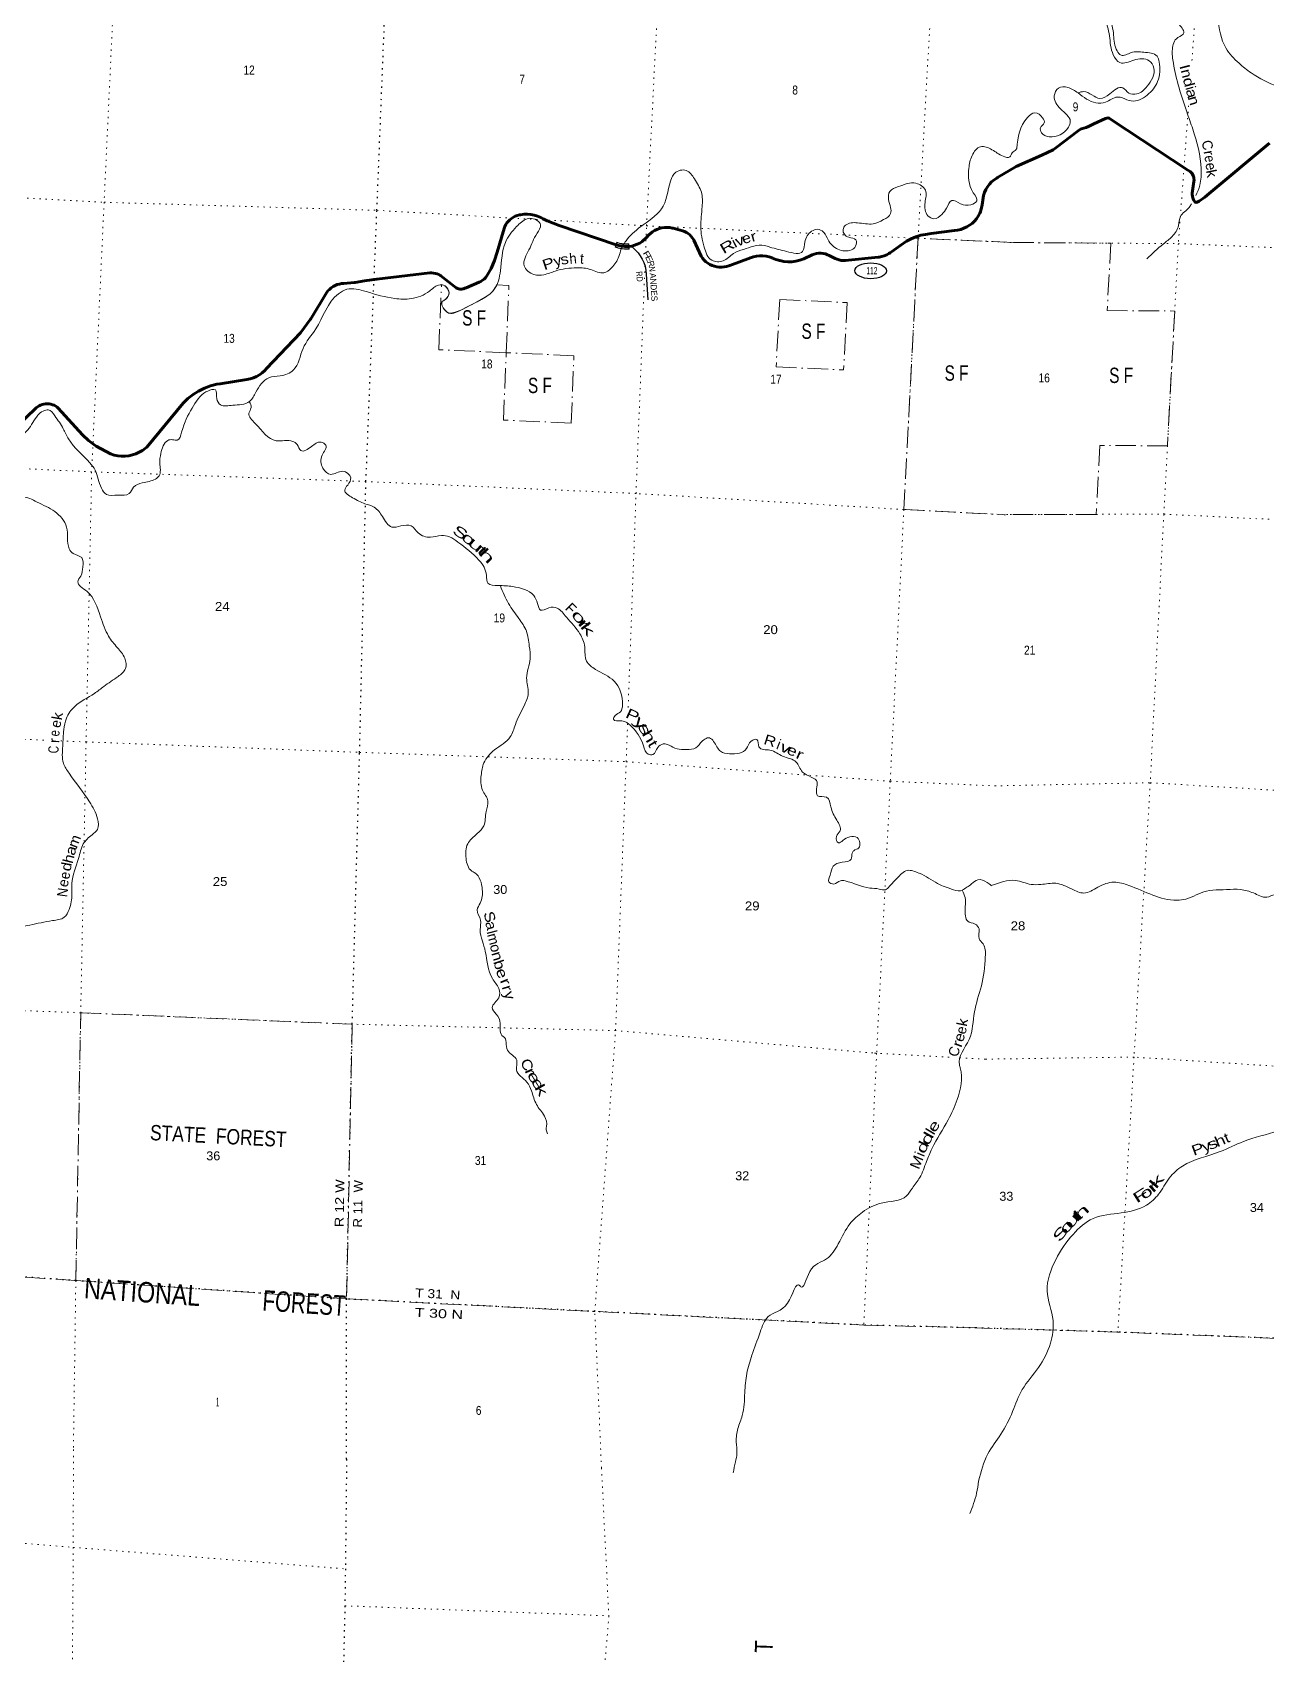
# Model space of a CAD drawing. Header units: feet. Extents: x -955330 to -733631, y 195788 to 387588.
# Drawn here: x -787286 to -763147, y 239339 to 271077 of the extents above; entities that cross this region are included whole.
import ezdxf
from ezdxf.enums import TextEntityAlignment as Align

# ---------------------------------------------------------------- set-up
doc = ezdxf.new("R2010")
doc.units = ezdxf.units.FT
doc.header["$LTSCALE"] = 80
doc.linetypes.add('DOT_DASHED', pattern=[7.7, 5, -1.2, 0.3, -1.2])
doc.linetypes.add('DOTTED', pattern=[1.5, 0.3, -1.2])
for name, color, linetype, lineweight in [('17', 7, 'Continuous', 25), ('23', 7, 'Continuous', 70), ('29', 7, 'Continuous', 25), ('30', 7, 'Continuous', 35), ('39', 7, 'Continuous', 13), ('41', 7, 'Continuous', 13), ('44', 7, 'DOT_DASHED', 13), ('59', 7, 'Continuous', 13), ('6', 7, 'DOTTED', 25), ('7', 7, 'DOTTED', 13)]:
    doc.layers.add(name, color=color, linetype=linetype, lineweight=lineweight)

msp = doc.modelspace()

# ---------------------------------------------------------------- linework, layer by layer
at = {"layer": '17'}
msp.add_ellipse((-770891.31, 266413.45), major_axis=(-309.24, 1), ratio=0.500121, dxfattribs=at)
at = {"layer": '23'}
msp.add_line((-767243.47, 268836.68), (-766856.13, 269132.05), dxfattribs=at)
for points in [[(-766856.13, 269132.05), (-766804.06, 269171.75), (-766786.37, 269181.78), (-766768.19, 269188.86), (-766675.68, 269218.51), (-766631.34, 269235.85), (-766522.75, 269285.8)], [(-766522.75, 269285.8), (-766293.65, 269391.18), (-766269.78, 269400.57), (-766246.9, 269403.95), (-766234.43, 269402.6), (-766224.34, 269396.53), (-766177.5, 269363.53), (-764683.49, 268381.95)], [(-768044.64, 268456.69), (-767542.81, 268674.5), (-767319.5, 268778.71), (-767243.47, 268836.68)], [(-764266.03, 267928.63), (-763087.48, 268913.32)], [(-772746.83, 266635.26), (-772670.03, 266611.68), (-772591.19, 266596.26), (-772511.18, 266589.16), (-772430.85, 266590.47), (-772351.11, 266600.16), (-772272.81, 266618.14), (-772196.82, 266644.2), (-772036.91, 266726.81), (-771994.66, 266740.82), (-771951.17, 266750.33), (-771906.93, 266755.24), (-771862.41, 266755.5), (-771818.11, 266751.1), (-771774.52, 266742.1), (-771732.1, 266728.59), (-771699.85, 266714.88), (-771583.43, 266656.66), (-771545.98, 266639.42), (-771506.94, 266626.19), (-771466.73, 266617.11), (-771425.78, 266612.29), (-771386.5, 266611.69), (-770746.66, 266679.37), (-770721.77, 266682), (-770696.66, 266687.03), (-770671.72, 266692.03), (-770623.09, 266707.22), (-770576.32, 266727.4), (-770535.63, 266750.27), (-770510.48, 266766.74), (-770485.63, 266784.71), (-770303.16, 266916.7), (-770186.76, 266993.41), (-770097.55, 267041.31), (-770003.82, 267079.62), (-769906.59, 267107.92), (-769814.47, 267124.91), (-769706.43, 267141.3), (-769252.96, 267202.12), (-769190.39, 267209.82), (-769128.96, 267224.01), (-769069.36, 267244.55), (-769012.23, 267271.2), (-768958.19, 267303.68), (-768907.85, 267341.63), (-768861.75, 267384.63), (-768820.4, 267432.22), (-768784.25, 267483.87), (-768753.69, 267539.01), (-768740.64, 267567.66), (-768710.46, 267706.83), (-768686.27, 267887.43), (-768665.3, 267946.58), (-768638.26, 268003.21), (-768605.45, 268056.71), (-768567.22, 268106.48), (-768524, 268151.99), (-768476.27, 268192.72), (-768424.53, 268228.25), (-768406.03, 268239.12), (-768044.64, 268456.69)], [(-764683.49, 268381.95), (-764642.06, 268354.73), (-764621.57, 268339.49), (-764601.88, 268316.75), (-764579.93, 268272.09), (-764571.08, 268245.5), (-764567.54, 268217.72), (-764565.02, 268189.92), (-764567.08, 268158.56), (-764601.88, 267931.26), (-764601.88, 267905.45), (-764597.84, 267874.13), (-764589.76, 267842.8), (-764580.86, 267821.54), (-764566.53, 267791.26), (-764546.29, 267761.93), (-764533.21, 267753.87), (-764521.09, 267750.84), (-764500.88, 267756.9), (-764467.32, 267773.76), (-764356.14, 267853.34), (-764266.03, 267928.63)], [(-779000.82, 266082.06), (-778983.49, 266072.84), (-778965.3, 266065.48), (-778946.43, 266060.07), (-778927.1, 266056.65), (-778907.52, 266055.28), (-778887.91, 266055.95), (-778868.47, 266058.68), (-778853.21, 266062.48), (-778828.04, 266071.39), (-778803.21, 266081.63), (-778546.3, 266187.63), (-778512.37, 266205.43), (-778480.49, 266226.68), (-778451, 266251.15), (-778424.24, 266278.57), (-778415.01, 266289.48), (-778399.35, 266313.49), (-778316.11, 266460.01), (-778248.63, 266614.42), (-778197.67, 266775.04), (-778061.4, 267239.7), (-778046.03, 267278.78), (-778026.66, 267316.04), (-778003.5, 267351.07), (-777976.81, 267383.48), (-777946.87, 267412.93), (-777914.02, 267439.09), (-777878.61, 267461.67), (-777841.04, 267480.43), (-777801.72, 267495.15), (-777761.07, 267505.69), (-777738.08, 267509.68), (-777670.94, 267517.92), (-777603.32, 267519.1), (-777535.93, 267513.2), (-777469.54, 267500.28), (-777404.86, 267480.5), (-777342.6, 267454.07), (-777294.49, 267428.02), (-777215.22, 267389.86), (-776980.02, 267296.4), (-775871.02, 266923.1), (-775815.15, 266904.95), (-775757.69, 266892.73), (-775699.27, 266886.59), (-775640.52, 266886.59), (-775616.17, 266888.58), (-775561.37, 266897.29), (-775507.78, 266911.68), (-775455.98, 266931.6), (-775406.55, 266956.82), (-775360.03, 266987.07), (-775357.08, 266989.22), (-775267.6, 267069.58), (-775234.92, 267108.42), (-775198.37, 267143.63), (-775158.33, 267174.82), (-775115.25, 267201.66), (-775069.6, 267223.85), (-775021.88, 267241.14), (-774972.62, 267253.35), (-774922.35, 267260.35), (-774871.62, 267262.05), (-774820.99, 267258.44), (-774771.02, 267249.56), (-774751.33, 267244.55), (-774568.08, 267195.97), (-774530.16, 267181.33), (-774493.98, 267162.8), (-774459.93, 267140.58), (-774428.39, 267114.93), (-774399.71, 267086.13), (-774374.19, 267054.48), (-774352.12, 267020.34), (-774347.84, 267012.69), (-774207.28, 266697.94), (-774179.72, 266658.9), (-774148.23, 266622.94), (-774113.16, 266590.48), (-774074.88, 266561.86), (-774033.82, 266537.39), (-773990.43, 266517.36), (-773945.18, 266501.96), (-773898.58, 266491.39), (-773851.12, 266485.74), (-773803.33, 266485.08), (-773755.73, 266489.42), (-773708.85, 266498.72), (-773663.2, 266512.86), (-773645.27, 266519.89), (-773243.01, 266669.41), (-773183.61, 266687.95), (-773122.59, 266700.18), (-773060.63, 266705.96), (-772998.4, 266705.23), (-772936.59, 266698.01), (-772875.87, 266684.36), (-772816.92, 266664.44), (-772810.98, 266662.04), (-772746.83, 266635.26)], [(-787595.66, 263358.16), (-787212.76, 263728.73), (-787186, 263750.01), (-787157.17, 263768.37), (-787126.58, 263783.62), (-787094.56, 263795.59), (-787061.46, 263804.14), (-787027.65, 263809.19), (-786993.5, 263810.68), (-786959.38, 263808.59), (-786925.66, 263802.94), (-786892.72, 263793.8), (-786860.92, 263781.27), (-786830.6, 263765.48), (-786802.1, 263746.61), (-786779.74, 263728.48), (-786304.25, 263202.24), (-786188.1, 263093.75), (-786061.24, 262998), (-786037.77, 262982.45), (-785757.13, 262829.45), (-785688.37, 262807.58), (-785617.71, 262793.01), (-785545.9, 262785.91), (-785473.75, 262786.36), (-785402.04, 262794.34), (-785331.56, 262809.78), (-785263.07, 262832.5), (-785197.34, 262862.25), (-785135.08, 262898.71), (-785076.97, 262941.48), (-785050.01, 262964.77), (-784336.16, 263825.68), (-784244.42, 263914.44), (-784143.91, 263993.12), (-784035.73, 264060.87), (-783921.05, 264116.93), (-783801.15, 264160.7), (-783677.32, 264191.7), (-783614.5, 264202.27), (-783091.09, 264283.4), (-783026.21, 264297.53), (-782963.16, 264318.35), (-782902.63, 264345.66), (-782845.28, 264379.14), (-782791.76, 264418.43), (-782742.63, 264463.11), (-782705.85, 264503.59), (-782040.67, 265200.09), (-781846.4, 265467.02), (-781842.45, 265473.1), (-781536.32, 265982.63), (-781508.73, 266017.96), (-781477.6, 266050.21), (-781443.27, 266079.02), (-781406.11, 266104.1), (-781366.54, 266125.14), (-781324.98, 266141.94), (-781281.9, 266154.31), (-781237.76, 266162.1), (-781197.34, 266165.13), (-780991.29, 266183.15), (-780973, 266185.8), (-780787.59, 266218.17), (-780550.13, 266252.22), (-779515.16, 266371.52), (-779477.94, 266372.55), (-779440.81, 266369.68), (-779404.19, 266362.95), (-779368.48, 266352.43), (-779334.05, 266338.23), (-779301.31, 266320.51), (-779295.55, 266316.91), (-779000.82, 266082.06)]]:
    msp.add_lwpolyline(points, dxfattribs=at)
at = {"layer": '29'}
msp.add_lwpolyline([(-775572.24, 266899.86), (-775440.54, 266764.23), (-775398.65, 266707.42), (-775358.62, 266637.55), (-775327.9, 266577.01), (-775302.77, 266503.41), (-775286.94, 266420.51), (-775280.42, 266346.91), (-775250.64, 265847.61)], dxfattribs=at)
at = {"layer": '39'}
for points in [[(-766834.44, 269893.9), (-766721.84, 269919.41), (-766405.68, 269786.04), (-766214.24, 269873.23), (-765956.75, 269994.11), (-765842.69, 269890.86), (-765686.38, 269872.62), (-765481.88, 270023.8), (-765350.46, 270379.41), (-765444.55, 270522.19), (-765744.21, 270533.98), (-766014.41, 270486.16), (-766144.32, 270638.41), (-766219.77, 271008.21), (-766322.01, 271364.96), (-766539.02, 271853.21), (-766598.1, 272228.41), (-766634.99, 273122.76), (-766642.91, 273774.1), (-766718.1, 274365.6), (-766671.95, 274664.1), (-766351.69, 274834.92), (-765905.73, 274762.94), (-765100.78, 274612.35), (-764844.18, 274670.78), (-764592.93, 274701.2), (-763917.79, 274704.86), (-763624, 274437.32), (-763406.07, 273882.53), (-763280.03, 272998.78), (-763244.12, 272493.48)], [(-766833.86, 269893.59), (-766486.32, 269698.51), (-766296.34, 269711.19), (-766061.91, 269812.82), (-765962.01, 269794.78), (-765793.5, 269735.74), (-765479.89, 269850.38), (-765278, 270118.57), (-765246.1, 270500.27), (-765289.3, 270610.81), (-765549.57, 270689.58), (-765797.79, 270681.21), (-765993.58, 270630.46), (-766070.27, 270714.11), (-766138.48, 271023.16), (-766224.82, 271375.25), (-766380.31, 271627.26), (-766476.99, 271973.72), (-766547.6, 272490.46), (-766525.04, 273017.65), (-766497.66, 273605.12), (-766555.74, 274044.78), (-766593.74, 274310.32), (-766528.84, 274535.52), (-766356.57, 274643.63), (-766056.54, 274639.88), (-765696.36, 274543.07), (-764883.36, 274392.15), (-764580.48, 274319.77), (-764260.81, 274305.17), (-763882.95, 274241.93), (-763707.69, 273938.74), (-763538.17, 273339.49), (-763591.77, 272924.38), (-763655.62, 272807.98), (-763754.9, 272969.1), (-763987.64, 273292.68), (-764312.98, 273315.57), (-764723.46, 273154.35), (-764841.73, 272864.73), (-764833.52, 272608.44), (-764791.53, 272558.41), (-764756.67, 272657.82), (-764737.47, 272896.91), (-764681.1, 273025.7), (-764483.06, 273124.74), (-764221.41, 273205.14), (-763974.05, 273108.73), (-763799.54, 272789.45), (-763841.51, 272623.81), (-763951.29, 272170.6), (-763930, 271849.29), (-763966.21, 271764.04), (-764086.19, 271653.88), (-764107.55, 271368.51), (-763943.87, 270773.52), (-763683.86, 270473.05), (-763448.76, 270286.43), (-762350.81, 269894.52), (-761889.46, 269936.83), (-761628.06, 269968.87), (-761513.15, 269883.73)], [(-764786.76, 272558.94), (-764640.62, 272381.15), (-764647.06, 272113.33), (-764653.22, 271851.55), (-764771.89, 271682.88), (-764894.07, 271568.77), (-764868.93, 271416.61), (-764866.28, 271257.28), (-764796.37, 271157.78), (-764762.19, 271069.77), (-764883.43, 270975.78), (-764988.74, 270748.13), (-764969.22, 270475.26), (-764707.41, 269521.68), (-764590.15, 269184.49), (-764424.95, 268406.03), (-764451.74, 268090.64), (-764529.82, 267883.15)], [(-768032.56, 268808.9), (-767823.3, 269414.53), (-767676.01, 269505.48), (-767527.38, 269408.93), (-767493.96, 269304.82), (-767568.75, 269213.03), (-767547.3, 269111.41), (-767397.73, 269034.98), (-767020.22, 269223.7), (-766984.71, 269337.18), (-767178.87, 269580.65), (-767298.06, 269833.25), (-767218.35, 269987.33), (-767034.4, 270000.24), (-766833.86, 269893.59)], [(-772537.63, 266792.44), (-772223.06, 266793.04), (-772178.29, 266975.23), (-772131.56, 267098.77), (-771931.5, 267224.77), (-771816.36, 267174.09), (-771723.05, 267019.17), (-771530, 266834.34), (-771266.27, 266822.67), (-771185.09, 266894.44), (-771178.71, 267017.43), (-771316.01, 267068.92), (-771404.69, 267126.7), (-771429.66, 267218.52), (-771382.28, 267303.65), (-771146.69, 267351.59), (-770842.9, 267332.39), (-770636.37, 267413.71), (-770499.02, 267533.93), (-770500.91, 267651.16), (-770539.56, 267812.16), (-770516.07, 267962.81), (-770345.28, 268059.58), (-770006.2, 268125.95), (-769819.55, 267987.82), (-769825.98, 267749.68), (-769768.69, 267489.02), (-769653.83, 267430.27), (-769497.49, 267517.47), (-769404.38, 267641.33), (-769304.44, 267787.15), (-769133.26, 267724.33), (-768930.31, 267704.78), (-768814.75, 267779.33), (-768883.6, 267941.44), (-768969.48, 268419.3), (-768906.23, 268667.47), (-768740.77, 268841.2), (-768517.03, 268782.51), (-768297.73, 268655.3), (-768169.14, 268642.51), (-768119.89, 268723.53), (-768045.48, 268787.04), (-768032.56, 268808.9)], [(-775773.33, 266841.93), (-775658.83, 267021.83), (-775340.06, 267311.15), (-774947.95, 267678.59), (-774776.88, 268237.95), (-774721.37, 268324.8), (-774497.79, 268375.2), (-774338.25, 268211.8), (-774202.28, 267952.29), (-774186.13, 267668.89), (-774214.18, 267276), (-774147.67, 266877.63), (-773997.53, 266619.63), (-773774.15, 266607.41), (-773575.47, 266751.64), (-773379.07, 266831.32), (-772971.1, 266907.29), (-772861.27, 266877.01), (-772537.63, 266792.44)], [(-764615.49, 267725.05), (-764659.5, 267653.38), (-764831.03, 267474.7), (-764867.44, 267298.76), (-764992.2, 267085.99), (-765168.45, 266935.71), (-765488.21, 266645.96)], [(-787609.57, 263131.26), (-787376.65, 263301.51), (-787181.08, 263585.24), (-787077.32, 263668.3), (-786975.63, 263692.86), (-786848.67, 263577.11), (-786682.29, 263322.55), (-786578.48, 263122.81), (-786163.51, 262657.14), (-786059.85, 262509.92), (-785937.17, 262160), (-785838.63, 262039.23), (-785613.31, 262024.92), (-785392.45, 262055.21), (-785307.39, 262179.37), (-785137.03, 262264.03), (-784878.29, 262339.41), (-784809.61, 262399.51), (-784794.77, 262647.44), (-784773.87, 262838.58), (-784637.77, 263094.19), (-784544.5, 263108.96), (-784454.17, 263097.57), (-784367.82, 263258.04), (-784161.63, 263727.23), (-783891.47, 264045.17), (-783856.66, 264061.08), (-783707.32, 264086.33), (-783679.31, 263909.56), (-783608.89, 263791.84), (-783363.21, 263782.84), (-783197.44, 263794.96), (-783033.7, 263863.71), (-782914.63, 264037.12), (-782662.6, 264320.8), (-782439.52, 264357.08), (-782179.27, 264474.82), (-781993.14, 264890.2), (-781745.59, 265275.05), (-781299.74, 265963.74), (-781137.37, 266050.72), (-780759.86, 266006.6), (-780198.09, 265870.89), (-779877.55, 265869.26), (-779519.5, 266015.74), (-779343.96, 266132.54), (-779217.32, 266121.84), (-779137.75, 265977.53), (-779190.02, 265868.34), (-779279.18, 265798.88), (-779223.93, 265651.41), (-779133.59, 265583.46), (-778876.85, 265658.9), (-778503.06, 265851.27), (-778260.51, 266038.34), (-778132.2, 266415.44), (-778036.06, 266965.42), (-777817.34, 267276.58), (-777611.98, 267428.42), (-777556.28, 267440.36), (-777346.35, 267309.85), (-777416.66, 267146.77), (-777573.39, 266821.22), (-777667.05, 266511.54), (-777477.52, 266340.97), (-777282.11, 266335.84), (-777059.76, 266408.5), (-776636.1, 266471.78), (-776365.11, 266437.62), (-776107.27, 266373.64), (-775958.71, 266469.2), (-775813.68, 266692.17), (-775773.33, 266841.93)], [(-783044.02, 263854.76), (-783010.02, 263735.58), (-783050.06, 263629.98), (-782930.21, 263427.62), (-782516.77, 263089.28), (-782194.65, 263075.47), (-782108.19, 263011.7), (-782035.68, 262895.92), (-781829.29, 262973.21), (-781638.72, 263059.16), (-781548.02, 263001.3), (-781619.55, 262803.93), (-781604.26, 262552.88), (-781447.32, 262429.97), (-781217.34, 262490.23), (-781060.53, 262363.29), (-781119.99, 262222.04), (-781177.94, 262123.16), (-781023.94, 261974.1), (-780782.2, 261854.14), (-780601.1, 261786.91), (-780440.19, 261605.28), (-780253.96, 261398.47), (-780077.77, 261420.3), (-779876.11, 261421), (-779739.81, 261284.71), (-779502.89, 261199.27), (-779285.92, 261233.75), (-779127.56, 261207.76), (-778963.86, 261104.8), (-778552.93, 260752.41), (-778451.07, 260611.31), (-778406.31, 260452.11), (-778377.45, 260299.55), (-778175.43, 260253.77), (-777891.78, 260235.31), (-777480.67, 260058.65), (-777407.5, 259904.47), (-777347.58, 259775.01), (-777182.68, 259819.48), (-777023.66, 259811.64), (-776842.33, 259637.33), (-776577.62, 259312.51), (-776483.87, 259056.57), (-776449.38, 258778.56), (-776273.73, 258614.56), (-775908.85, 258385.06), (-775743.94, 257918.45), (-775784.98, 257784.6), (-775886.37, 257711.55), (-775919.23, 257638.01), (-775755.04, 257605.74), (-775592.7, 257521.02), (-775332.73, 257119.61), (-775239.78, 256954.6), (-775151.32, 256947.32), (-775053.61, 257087.17), (-774948.33, 257156.04), (-774637.49, 257051.74), (-774635.47, 257051.66), (-774276.76, 257103.17), (-774215.71, 257175.68), (-774042.84, 257274.4), (-773962.64, 257204.8), (-773826.32, 257011.94), (-773650.62, 256963.09), (-773316.36, 257063.98), (-773226.41, 257212.19), (-773114.44, 257242.44), (-773075.23, 257097.58), (-772859.75, 257033.13), (-772611.9, 256914.97), (-772345.72, 256802.2), (-772221.63, 256605.75), (-771936.37, 256405.43), (-771946.92, 256278.55), (-771929.56, 256142.57), (-771753.14, 256113.89), (-771667.17, 255922.87), (-771551.41, 255662.09), (-771488.09, 255457.76), (-771560.64, 255345.27), (-771520.63, 255222.61), (-771432.33, 255267.85), (-771298.71, 255339.73), (-771154.16, 255322.32), (-771122.91, 255123.2), (-771221.72, 255066.22), (-771253.57, 255020.92), (-771269.81, 254904.35), (-771449.37, 254844.26)], [(-787894.62, 262057.92), (-787805.57, 261953.66), (-787489.92, 261984.52), (-787194.9, 261888.88), (-786848.73, 261700.46), (-786617.47, 261399.09), (-786565.98, 260975.01), (-786490.66, 260881.35), (-786322.15, 260800.44), (-786300.33, 260619.85), (-786340.93, 260441.55), (-786399.45, 260326.53), (-786344.21, 260235.62), (-786218.55, 260140.12), (-785952.01, 259639.49), (-785795.96, 259264.1), (-785624.55, 259037.64), (-785480.53, 258834.4), (-785465.61, 258629.83), (-785610.21, 258475.53), (-785889.3, 258281.72), (-786073.67, 258143.02), (-786459.76, 257888.49), (-786621.17, 257658.05), (-786671.41, 257435.66), (-786692.86, 257115.25), (-786678.64, 256777.38), (-786570.51, 256585.55), (-786171.06, 256023.49), (-786011.5, 255690.4), (-786012.76, 255484.4), (-786119.32, 255379.21), (-786291.03, 255199.65), (-786383.76, 254916.19), (-786514.14, 254424.03), (-786513.46, 254215.94), (-786566.34, 253918.9), (-786664.56, 253764.93), (-786892.74, 253698.54), (-787335.38, 253611.72), (-787974.27, 253449.26), (-788258.11, 253291.98), (-788426.58, 253090.08), (-788788.6, 252547.81), (-789014.56, 252089.44)], [(-778133.36, 260250.59), (-777972.2, 259900.9), (-777774.74, 259612.88), (-777624.32, 259362.95), (-777568.11, 259072.02), (-777550.73, 258822.91), (-777620.58, 258445.69), (-777586.73, 258149.52), (-777670.04, 257904.11), (-777840.42, 257534.61), (-777939.7, 257293.81), (-778245.1, 257040.36), (-778455.85, 256783.45), (-778508.81, 256540.96), (-778482.8, 256251.13), (-778377.34, 256041.22), (-778412.97, 255832.44), (-778457.09, 255555.29), (-778585.58, 255400.4), (-778772.17, 255199.17), (-778804.42, 254915.51), (-778694.2, 254669.07), (-778630.98, 254632.42), (-778487.23, 254307.98), (-778526.89, 254042.78), (-778586.13, 253907.59), (-778519.31, 253706.55), (-778529.18, 253523.71), (-778484.7, 253299.87), (-778427.49, 253093.75), (-778288.96, 252565.48), (-778164.87, 252369.03), (-778165.13, 252191.27), (-778292.97, 251997.99), (-778212.76, 251871.83), (-778136.71, 251685.22), (-778081.08, 251434.71), (-778077.12, 251432.55), (-777993.87, 251164.87), (-777813.4, 250966.36), (-777819.98, 250780.75), (-777614.76, 250540.93), (-777524.05, 250369.94), (-777426.7, 250101.75), (-777271.39, 249875.88), (-777232.09, 249676.47), (-777232.77, 249674.46), (-777213.08, 249530.33)], [(-771449.37, 254844.26), (-771625.63, 254763.85), (-771684.29, 254588.23), (-771707.06, 254457.76), (-771611.84, 254413.87), (-771480.46, 254479.77), (-771391.85, 254476.52), (-770906.89, 254335.55), (-770724.07, 254316.74), (-770601.59, 254302.15), (-770520.55, 254369.89), (-770373.79, 254528.14), (-770172.81, 254680.37), (-769950.79, 254629.82), (-769938.85, 254625.35), (-769581.03, 254424.38), (-769266.73, 254303.79), (-769097.33, 254295.79), (-769095.23, 254297.2)], [(-769098.81, 254294.82), (-769042.32, 254150.13), (-769037.08, 253786.33), (-768992.26, 253685.7), (-768848.99, 253631.98), (-768769.72, 253536.15), (-768770.41, 253346.29), (-768691.36, 253244.41), (-768647.88, 252992.33), (-768724.59, 252421.44), (-768861.66, 251911.34), (-768965.42, 251373.76), (-769154.48, 250875.66), (-769137.26, 250818.55), (-769198.74, 250196.51), (-769374.02, 249802.95), (-769692.52, 249236.87), (-769798.2, 248986.21), (-769930.33, 248671.87), (-770074.78, 248465.05), (-770187.09, 248311.6), (-770686.11, 248170.28), (-771049.19, 247995.7), (-771295.19, 247768.36), (-771522.89, 247374.7), (-771751.03, 247082.06), (-772082.53, 246831.58), (-772266.17, 246543.37), (-772271.92, 246551.66), (-772517.82, 246213.21), (-772894.13, 245950.23), (-773052.08, 245646.94), (-773211.31, 245194.22), (-773312.65, 244838.35), (-773352.22, 244462.05), (-773402.27, 244017.44), (-773485.87, 243763.95), (-773519.34, 243502.57), (-773505.21, 243275.8), (-773535.32, 243109.24), (-773579.15, 242896.71)], [(-769097.65, 254295.58), (-768917.94, 254416.27), (-768792.03, 254498.53), (-768614.38, 254447.58), (-768528.85, 254382.51)], [(-768530.92, 254384.09), (-768052.65, 254483.8), (-767751.09, 254407.83), (-767561.76, 254406.43), (-767270.56, 254429.23), (-766951.46, 254315.9), (-766721.36, 254238.31), (-766443.94, 254354.37), (-766131.17, 254450.9), (-765837.88, 254388.97), (-764902.45, 254098.2), (-764724.06, 254121.41), (-764321.91, 254276.9), (-764064.9, 254301.05), (-763527.74, 254283.94), (-763276.45, 254185.37), (-763140.82, 254155.85), (-762983.43, 254204.07), (-762829.14, 254099.24), (-762695.01, 254037.52), (-762560.05, 253820.58), (-762541.12, 253362.3), (-762437.82, 253201.02), (-762358.56, 252653.7), (-762236.23, 251647.15), (-762100.17, 250805.33), (-761999.66, 250454.7), (-761926.71, 250290.59), (-762060.59, 250098.33), (-762309.26, 249864.23), (-763597.29, 249376.77), (-764051.69, 249181), (-764788.23, 248897.58), (-765049.05, 248661.94), (-765257.12, 248347.64), (-765494.88, 248131.26), (-765987.54, 247979.32), (-766538.65, 247870), (-766929.84, 247560.89), (-767271.32, 247064.39), (-767436.59, 246458.17), (-767322.81, 245873.21), (-767373.7, 245429.77), (-767605.27, 244957.16), (-767925.75, 244522.32), (-768112.84, 244096.34), (-768345.2, 243649.97), (-768598.88, 243264.9), (-768778.82, 242731.4)], [(-768778.82, 242731.4), (-768817.33, 242496.96), (-768950.94, 242095.88)], [(-797647.77, 239232.19), (-797476.39, 239285.32), (-797249.2, 239273.21), (-797079.21, 239305), (-796892.17, 239445.3), (-796733.11, 239667.07), (-796618.53, 239881.95), (-796552.57, 240086.02), (-796470.81, 240204.91), (-796371.01, 240246.64), (-796237.4, 240273.35), (-796086.92, 240327.86), (-795959.49, 240423.34), (-795894.87, 240504.35), (-795860.42, 240586.16), (-795771.29, 240605.98), (-795681.03, 240593.49), (-795574.7, 240653.21), (-795459.58, 240666.28), (-795368.79, 240599.29), (-795261.43, 240475.35), (-795143.93, 240427.82), (-794910.16, 240435.71), (-794743.68, 240338.45), (-794604.55, 240272.18), (-794479.48, 240280.96), (-794349.41, 240251.26), (-794217.76, 240280.03), (-794076.9, 240350.94), (-793680.04, 240580.49), (-793467.45, 240697.91), (-793284.67, 240755.59), (-793037.78, 240801.48), (-792909.11, 240868.67), (-792798.79, 241000.93), (-792681.53, 241092.64), (-792502.7, 241227.11), (-792326.65, 241333.4), (-792157.85, 241395.49), (-791671.52, 241509.65), (-791421.79, 241585.73), (-791244.61, 241659.7), (-791065.11, 241671.06), (-790872.51, 241645.74), (-790666.49, 241595.86), (-790495.65, 241510.58), (-790385.44, 241491.5), (-790219.27, 241456.8), (-790079.91, 241398.6), (-789946.2, 241207.37), (-789794.54, 241009.61), (-789653.19, 240876.69), (-789568.18, 240745.28), (-789439.57, 240588.49), (-788744.57, 240158.3), (-788595.16, 240099.83), (-788507.73, 240057.14), (-788418.48, 239933.69), (-788315.36, 239801.79), (-788215.59, 239768.87), (-788148.17, 239730.74), (-788084.19, 239640.25), (-788082.86, 239541.34), (-788039.22, 239443.31), (-787950.22, 239384.44), (-787850.47, 239276.85), (-787473.22, 238786.53), (-787190.57, 238371.37), (-787025.84, 238062.27), (-786904.73, 237703.89), (-786823.81, 237495.91), (-786731.09, 237352.18), (-786610.87, 237108.84), (-786564.84, 236802.91), (-786545.2, 236636.92), (-786483.09, 236477.87), (-786437.93, 236361.64), (-786399.68, 236066.01), (-786409.34, 235933.08), (-786451.5, 235863.58), (-786525.76, 235724.31), (-786580.24, 235572.4), (-786598.94, 235403.39), (-786579.21, 235166.77), (-786564.61, 235037.23)]]:
    msp.add_spline(points, degree=3, dxfattribs=at)
at = {"layer": '44'}
for p, q in [((-768095.91, 266966.33), (-766193.31, 266953.27)), ((-779337.36, 264869.28), (-779285.69, 266147.49)), ((-778206.36, 266139.49), (-777965.49, 266125.6)), ((-772669.84, 265852.1), (-772738.66, 264533.86)), ((-772738.66, 264533.86), (-771420.01, 264473.56)), ((-776747.01, 263433.36), (-778071.95, 263491.99)), ((-766478.97, 261647.82), (-768279.09, 261641.51))]:
    msp.add_line(p, q, dxfattribs=at)
for points in [[(-768095.91, 266966.33), (-769963.73, 267049.72), (-770240.76, 261743.02), (-768279.09, 261641.51)], [(-766193.31, 266953.27), (-766264.36, 265633.73), (-764942.86, 265626.01), (-765084.81, 262989.64), (-766406.45, 262994.64), (-766478.97, 261647.82)], [(-779285.69, 266147.49), (-779214.15, 266120.34), (-779158.65, 266056.26), (-779133.03, 265981.5), (-779156.51, 265915.28), (-779205.62, 265853.33), (-779248.31, 265825.57), (-779273.93, 265810.61), (-779280.34, 265780.71), (-779278.2, 265737.99), (-779250.45, 265686.72), (-779186.4, 265609.82), (-779147.97, 265586.33), (-779096.73, 265582.05), (-779015.6, 265603.41), (-778908.86, 265641.86), (-778780.76, 265708.08), (-778588.61, 265804.21), (-778430.63, 265893.92), (-778338.83, 265955.87), (-778274.78, 266019.95), (-778232.08, 266088.3), (-778206.36, 266139.49)], [(-778071.95, 263491.99), (-778018.63, 264810.93), (-777965.49, 266125.6)], [(-772669.84, 265852.1), (-771351.2, 265791.8), (-771420.01, 264473.56)], [(-776747.01, 263433.36), (-776695.12, 264752.36), (-778018.63, 264810.93), (-779337.36, 264869.28)], [(-799366.88, 252392.78), (-797009.55, 252309.36), (-797109.01, 247404.22), (-791743.09, 247019.94), (-786436.94, 246656.03), (-781140.71, 246296.53), (-771024.74, 245786.86), (-768826.47, 245730.5)], [(-786436.94, 246656.03), (-786341.7, 251896.66), (-781030.61, 251671.96), (-781140.71, 246296.53)], [(-738113.91, 243812.92), (-739529.31, 243991.27), (-744511.47, 244564.26), (-745226.45, 244570.23), (-749848.63, 244653.38), (-755108.15, 245154.65), (-760487.06, 245428.82), (-766053.9, 245647.91), (-768826.47, 245730.5)]]:
    msp.add_lwpolyline(points, dxfattribs=at)
at = {"layer": '59'}
msp.add_line((-775887.46, 266873.56), (-775854.92, 266973.71), dxfattribs=at)
for points in [[(-775621.82, 266843.93), (-775640.03, 266842.6), (-775702.46, 266842.6), (-775765.27, 266849.2), (-775827.03, 266862.34), (-775877.38, 266878.7), (-775849.78, 266963.63)], [(-775854.92, 266973.71), (-775800.89, 266956.16), (-775749.07, 266945.14), (-775696.39, 266939.6), (-775646.41, 266939.6), (-775620.91, 266941.17)], [(-775849.78, 266963.63), (-775802.96, 266948.42), (-775750.32, 266937.23), (-775696.81, 266931.6), (-775646.16, 266931.6), (-775628.31, 266932.7)], [(-775628.31, 266932.7), (-775627.06, 266915.56), (-775623.06, 266860.84), (-775621.82, 266843.93)], [(-775620.91, 266941.17), (-775619.08, 266916.14), (-775615.08, 266861.42), (-775613.26, 266836.53)], [(-775887.46, 266873.56), (-775829.1, 266854.6), (-775766.52, 266841.29), (-775702.88, 266834.6), (-775639.74, 266834.6), (-775613.26, 266836.53)]]:
    msp.add_lwpolyline(points, dxfattribs=at)
at = {"layer": '6'}
for points in [[(-781142, 243161.11), (-781140.71, 246296.53), (-781030.61, 251671.96), (-780886.2, 256991.59), (-780762.71, 262289.77), (-780548.18, 267596.73), (-780335.3, 272913.86), (-780115.59, 278252.95), (-780063.67, 283580.01), (-780047.98, 285567.85)], [(-768826.47, 245730.5), (-771024.74, 245786.86), (-776286, 246052.17), (-781140.71, 246296.53), (-786436.94, 246656.03), (-791743.09, 247019.94), (-797109.01, 247404.22), (-799540, 247554.29)], [(-738113.91, 243812.92), (-739239.1, 243949.62), (-739529.31, 243991.27), (-744511.47, 244564.26), (-745226.45, 244570.23), (-749848.63, 244653.38), (-755108.15, 245154.65), (-760487.06, 245428.82), (-766053.9, 245647.91), (-768826.47, 245730.5)], [(-781142, 243161.11), (-781164.86, 241015.59), (-781174.47, 240293.43), (-781294.8, 235136.84), (-781404.2, 229790.28), (-781491.34, 225704.31), (-781491.5, 225696.04)]]:
    msp.add_lwpolyline(points, dxfattribs=at)
at = {"layer": '7'}
for p, q in [((-790205.8, 257359), (-786975.79, 257225.96)), ((-768645.54, 250989.44), (-769138.44, 251016.29)), ((-781174.47, 240293.43), (-776011.37, 240097.24))]:
    msp.add_line(p, q, dxfattribs=at)
for points in [[(-785282.02, 288526.77), (-785369.23, 283846.93), (-785423.1, 278521.97), (-785638.46, 273021.11), (-785883.86, 267753.65), (-786127.45, 262480.07), (-786236.34, 257195.5), (-786341.7, 251896.66), (-786436.94, 246656.03), (-786484.79, 243348.5)], [(-775290.74, 266871.67), (-775274.18, 267292.58), (-775006.36, 272623.86), (-774737.75, 277977.32), (-774609.2, 282332.26)], [(-769346.12, 278585.15), (-769395.94, 277709.07), (-769668.72, 272351.72), (-769963.73, 267049.72), (-770240.76, 261743.02), (-770506.07, 256425.79), (-770773.46, 251106.62), (-771024.74, 245786.86)], [(-764411.3, 273139.03), (-764480.45, 272229.72), (-764608.65, 270498.62)], [(-764672.1, 269641.9), (-764871.88, 266944.2), (-765156.81, 261652.46), (-765421.95, 256396.23), (-765738.6, 251029.15), (-766053.9, 245647.91)], [(-792571.03, 268060.82), (-791102.33, 268031.53), (-785883.86, 267753.65), (-780548.18, 267596.73), (-775274.18, 267292.58), (-769963.73, 267049.72), (-768095.91, 266966.33)], [(-768095.91, 266966.33), (-764871.88, 266944.2), (-762648.05, 266851.54)], [(-775633.55, 257869.61), (-775480.17, 262056.01), (-775303.23, 266553.97)], [(-768279.09, 261641.51), (-770240.76, 261743.02), (-775480.17, 262056.01), (-780762.71, 262289.77), (-786127.45, 262480.07), (-791339.23, 262719.32), (-796684.32, 262838.21), (-798988.53, 262967.57)], [(-768279.09, 261641.51), (-765156.81, 261652.46), (-759827.71, 261390.32), (-754582.42, 261145.59), (-749207.07, 260881.63)], [(-776155.47, 242987.42), (-776286, 246052.17), (-775879.26, 251548.04), (-775672.42, 256808.83), (-775643.85, 257588.66)], [(-786733.18, 257215.96), (-786236.34, 257195.5), (-780886.2, 256991.59), (-775672.42, 256808.83), (-770506.07, 256425.79), (-768461.63, 256335.28)], [(-768461.63, 256335.28), (-765421.95, 256396.23), (-760063.3, 256076.49), (-754744.21, 255859.09), (-749405.22, 255376.86), (-746782.85, 255529.63), (-745407.35, 255372.35)], [(-769353.95, 251028.03), (-770847.76, 251109.41), (-775879.26, 251548.04), (-781030.61, 251671.96), (-786341.7, 251896.66), (-791702.34, 252088.84), (-797009.55, 252309.36), (-799366.88, 252392.78)], [(-737934.97, 249231.2), (-739054.11, 249301.72), (-744381.25, 249908.44), (-749600.64, 250017.11), (-754916.62, 250474.24), (-760264.62, 250676.66), (-765738.6, 251029.15), (-768645.54, 250989.44)], [(-786484.79, 243348.5), (-786486.96, 241435.98), (-786516.92, 237453.42)], [(-776155.47, 242987.42), (-776011.37, 240097.24), (-776426.67, 235051.43), (-776607.34, 229749.14), (-776838.3, 224522.85), (-777028.9, 219299.53), (-777037.42, 219010.79)], [(-794510.9, 242083.79), (-791850.86, 241873.62), (-786486.96, 241435.98), (-781164.86, 241015.59)]]:
    msp.add_lwpolyline(points, dxfattribs=at)

# ---------------------------------------------------------------- texts
at = {"layer": '17', "width": 0.55}
msp.add_text('112', height=140, dxfattribs=at).set_placement((-770865.26, 266345.14), align=Align.CENTER)
at = {"layer": '30'}
for s, rotation, width, p in [('F', 300.685, 1.45, (-775318.16, 266702.17)), ('E', 294.38, 1.2, (-775277.92, 266625.09)), ('N', 275.467, 0.75, (-775223.73, 266440.76))]:
    msp.add_text(s, height=120, rotation=rotation, dxfattribs=dict(at, width=width)).set_placement(p, align=Align.CENTER)
msp.add_text('R', height=120, rotation=288.076, dxfattribs=at).set_placement((-775241.5, 266532.63), align=Align.CENTER)
at = {"layer": '30', "width": 0.85}
msp.add_text('RD', height=120, rotation=275.062, dxfattribs=at).set_placement((-775480.03, 266397.81))
at = {"layer": '30'}
msp.add_text('ANDES', height=120, rotation=273.748, dxfattribs=at).set_placement((-775212, 266366.05))
at = {"layer": '41'}
for s, rotation, width, p in [('I', 284.444, 1.25, (-764840.83, 270377.68)), ('n', 284.444, 1.15, (-764805.86, 270250.4)), ('d', 284.444, 1.25, (-764763.15, 270079.87)), ('a', 285.62, 1.2, (-764703.67, 269859.18)), ('n', 286.901, 1.2, (-764661.98, 269716.15)), ('r', 280.889, 1.1, (-764370.71, 268701.14)), ('e', 278.572, 0.9, (-764352.65, 268590.37)), ('k', 281.371, 1.15, (-764318.13, 268297.85)), ('R', 30.092, 1.45, (-773646.91, 266805.08)), ('i', 27.221, 1.2, (-773515.51, 266874.31)), ('v', 20.039, 1.25, (-773419.66, 266913.29)), ('e', 17.738, 1.15, (-773293.32, 266958.68)), ('r', 15.356, 1.2, (-773157.15, 266991.78)), ('P', 18.529, 1.3, (-777164.54, 266460.15)), ('y', 15.711, 1.15, (-776990.83, 266517.24)), ('s', 11.768, 1.2, (-776859.69, 266543.37)), ('h', 5.564, 0.95, (-776703.6, 266556.13)), ('S', 327.935, 1.6, (-778968.88, 261209.52)), ('o', 321.34, 1.75, (-778815.91, 261092.83)), ('u', 318.611, 2.05, (-778678.87, 260978.83)), ('t', 316.274, 1.95, (-778551.44, 260864.83)), ('h', 313.007, 2.05, (-778468.16, 260768.38)), ('o', 311.654, 1.9, (-776670.53, 259572.2)), ('r', 309.812, 2.05, (-776572.07, 259441.11)), ('k', 306.723, 1.95, (-776503.49, 259346.13)), ('k', 80.302, 1.1, (-786700.24, 257684.02)), ('P', 335.421, 1.45, (-775587.21, 257628.18)), ('e', 85.257, 0.8, (-786756.11, 257358.08)), ('y', 310.113, 1.95, (-775461.18, 257501.37)), ('s', 302.279, 1.8, (-775396.39, 257397.67)), ('h', 300.709, 1.6, (-775312.57, 257254.17)), ('C', 87.696, 0.75, (-786775.21, 257041)), ('t', 299.736, 1.4, (-775234.19, 257110.91)), ('R', 342.227, 1.2, (-772886.52, 257124.42)), ('v', 334.537, 1.45, (-772597.71, 256991.28)), ('e', 337.455, 1.25, (-772461.39, 256935.09)), ('r', 336.669, 1.45, (-772311.59, 256861.17)), ('m', 68.866, 1.1, (-786375.57, 255217.92)), ('h', 75.941, 1.15, (-786481.36, 254886.6)), ('a', 73.913, 1.2, (-786439.16, 255045.66)), ('d', 79.33, 1.15, (-786527.1, 254737.88)), ('e', 79.562, 0.95, (-786556.61, 254567.24)), ('N', 82.416, 0.9, (-786598.38, 254238.08)), ('S', 286.274, 1.2, (-778435.9, 253744.42)), ('a', 284.921, 1.15, (-778411.1, 253579.49)), ('o', 284.75, 1.05, (-778322.17, 253137.92)), ('n', 286.75, 1.2, (-778285.48, 252977.64)), ('b', 288.638, 1.25, (-778245.48, 252805.06)), ('e', 294.347, 1.3, (-778192.41, 252629.87)), ('r', 291.829, 1.4, (-778122.53, 252470.7)), ('y', 286.858, 1.2, (-778045.72, 252209.11)), ('r', 287.186, 1.25, (-778091.93, 252349.12)), ('k', 78.771, 1.1, (-768998.57, 251690.45)), ('e', 73.382, 1.1, (-769061.2, 251389.47)), ('r', 71.183, 1.3, (-769099.48, 251257.98)), ('C', 295.044, 1.2, (-777700.28, 250837.81)), ('r', 295.19, 1.5, (-777634.77, 250705.29)), ('e', 302.417, 1.55, (-777559.37, 250582.58)), ('e', 302.021, 1.55, (-777482, 250455.16)), ('k', 299.515, 1.65, (-777417.87, 250335.87)), ('e', 60.268, 1.45, (-769572.38, 249629.79)), ('d', 60.944, 1.65, (-769703.18, 249391.45)), ('l', 58.726, 1.25, (-769636.36, 249521.46)), ('h', 23.305, 1.35, (-764017.78, 249303.26)), ('t', 23.305, 1.2, (-763887.05, 249359.52)), ('i', 67.163, 1.05, (-769836.87, 249092.82)), ('d', 64.658, 1.55, (-769788.91, 249226.01)), ('P', 19.879, 1.35, (-764458.67, 249135.96)), ('y', 19.879, 1.25, (-764291.5, 249194.52)), ('s', 21.552, 1.45, (-764167.1, 249242.93)), ('M', 67.336, 1.15, (-769900.63, 248935.53)), ('r', 42.113, 2.15, (-765304.82, 248420.12)), ('k', 50.289, 2.05, (-765222.11, 248537.66)), ('F', 32.314, 1.85, (-765560.74, 248241.37)), ('o', 34.643, 1.6, (-765447.47, 248296.78)), ('u', 47.358, 2.1, (-766882.64, 247759.77)), ('t', 44.658, 2, (-766781.59, 247855.34)), ('h', 42.768, 2.05, (-766700.47, 247925.68)), ('S', 52.65, 1.75, (-767100.35, 247516.34)), ('o', 49.452, 1.85, (-766987.86, 247646.89))]:
    msp.add_text(s, height=200, rotation=rotation, dxfattribs=dict(at, width=width)).set_placement(p, align=Align.CENTER)
for s, rotation, p in [('i', 285.62, (-764727.06, 269964.49)), ('C', 283.307, (-764398.5, 268849.55)), ('e', 280.572, (-764331.29, 268438.26)), ('t', 356.364, (-776543.45, 266551.91)), ('F', 315.389, (-776822.99, 259738.2)), ('e', 78.718, (-786731.1, 257531.79)), ('r', 87.085, (-786761.82, 257215.79)), ('i', 338.485, (-772723.52, 257055.07)), ('e', 77.947, (-786584.97, 254414.91)), ('l', 284.627, (-778396.28, 253448.49)), ('m', 285.491, (-778366.41, 253314.83)), ('e', 78.771, (-769019.79, 251537.06)), ('C', 74.054, (-769161.24, 251111.14))]:
    msp.add_text(s, height=200, rotation=rotation, dxfattribs=at).set_placement(p, align=Align.CENTER)
at = {"layer": '44'}
for s, height, rotation, width, p in [('S F', 300, 359.919, 0.75, (-778880.42, 265341.5)), ('S F', 300, 359.919, 0.75, (-772243.78, 265081.74)), ('S F', 300, 359.919, 0.75, (-769444.8, 264262.96)), ('S F', 300, 359.919, 0.75, (-766224.74, 264217.89)), ('S F', 300, 359.919, 0.75, (-777593.73, 264020.12)), ('STATE  FOREST', 300, 357.022, 0.85, (-784991.79, 249405.65)), ('NATIONAL', 400, 356.117, 0.85, (-786285.06, 246310.24)), ('FOREST', 400, 356.117, 0.75, (-782796.95, 246071.74))]:
    msp.add_text(s, height=height, rotation=rotation, dxfattribs=dict(at, width=width)).set_placement(p)
at = {"layer": '44', "width": 0.85}
msp.add_text('T', height=350, rotation=88.03, dxfattribs=at).set_placement((-772804.21, 239487.38), align=Align.CENTER)
at = {"layer": '6'}
for s, rotation, width, p in [('R 12 W', 88.827, 1.2, (-781200.32, 247699.3)), ('R 11  W', 88.827, 1.1, (-780841.03, 247691.78)), ('T 31  N', 357.118, 1.15, (-779802.58, 246329.3)), ('T 30 N', 357.118, 1.35, (-779813.31, 245948.17))]:
    msp.add_text(s, height=175, rotation=rotation, dxfattribs=dict(at, width=width)).set_placement(p)
at = {"layer": '7'}
for s, width, p in [('12', 0.85, (-783159.21, 270253.66)), ('7', 0.85, (-777762.41, 270074.4)), ('8', 0.85, (-772423.37, 269862.25)), ('9', 0.85, (-766938.56, 269532.99)), ('13', 0.85, (-783550.69, 265003.74)), ('18', 0.85, (-778506.81, 264502.8)), ('17', 0.85, (-772852.8, 264204.57)), ('16', 0.85, (-767606.74, 264230.01)), ('24', 1.1, (-783715.44, 259758.48)), ('19', 0.85, (-778263.48, 259533.81)), ('20', 1.1, (-772992.61, 259304.24)), ('21', 0.85, (-767890.49, 258904.17)), ('25', 1.1, (-783758.68, 254376.02)), ('30', 1.05, (-778271.76, 254220.83)), ('29', 1.1, (-773350.13, 253898.7)), ('28', 1.1, (-768151.11, 253510.31)), ('36', 1.05, (-783885.4, 249009.77)), ('31', 0.85, (-778631.97, 248919.44)), ('32', 1.05, (-773539.34, 248619.75)), ('33', 1.05, (-768373.17, 248217.82)), ('34', 1.05, (-763472.79, 247998.36)), ('1', 0.4, (-783695.79, 244192.81)), ('6', 0.85, (-778613.04, 244028.6))]:
    msp.add_text(s, height=175, dxfattribs=dict(at, width=width)).set_placement(p)

doc.saveas('drawing.dxf')
